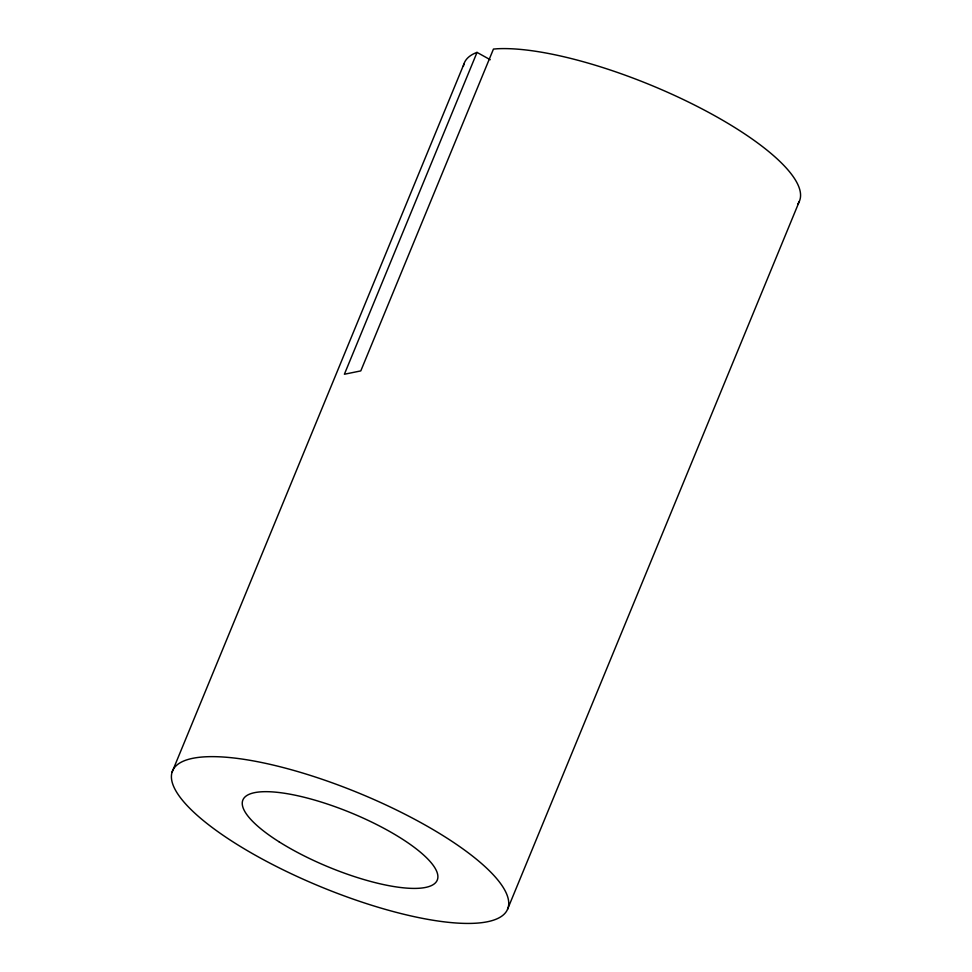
<?xml version="1.0" encoding="UTF-8"?>
<svg xmlns="http://www.w3.org/2000/svg" width="972" height="972" viewBox="0 0 972 972"><rect width="100%" height="100%" fill="white"/><g stroke="black" fill="none" stroke-linecap="round" stroke-linejoin="round"><path stroke-width="1.46" d="M172.032 772.266L463.863 64.237M490.253 59.729L477.033 52.403L344.38 374.244L360.794 370.903L493.448 49.074L497.324 48.758A181.242 50.568 22.4 0 1 699.731 107.698A181.242 50.568 22.4 0 1 797.818 204.011M507.554 909.282A181.242 50.568 22.4 0 0 273.569 765.158A181.242 50.568 22.4 0 0 239.063 845.664A181.242 50.568 22.4 0 0 507.554 909.282L799.385 201.253M477.033 52.403L476.426 52.609A181.242 50.568 22.4 0 0 463.389 66.303M279.073 841.801A105.122 29.33 22.4 0 0 436.805 881.021A105.122 29.33 22.4 0 0 304.309 797.295A105.122 29.33 22.4 0 0 279.073 841.801"/></g></svg>
